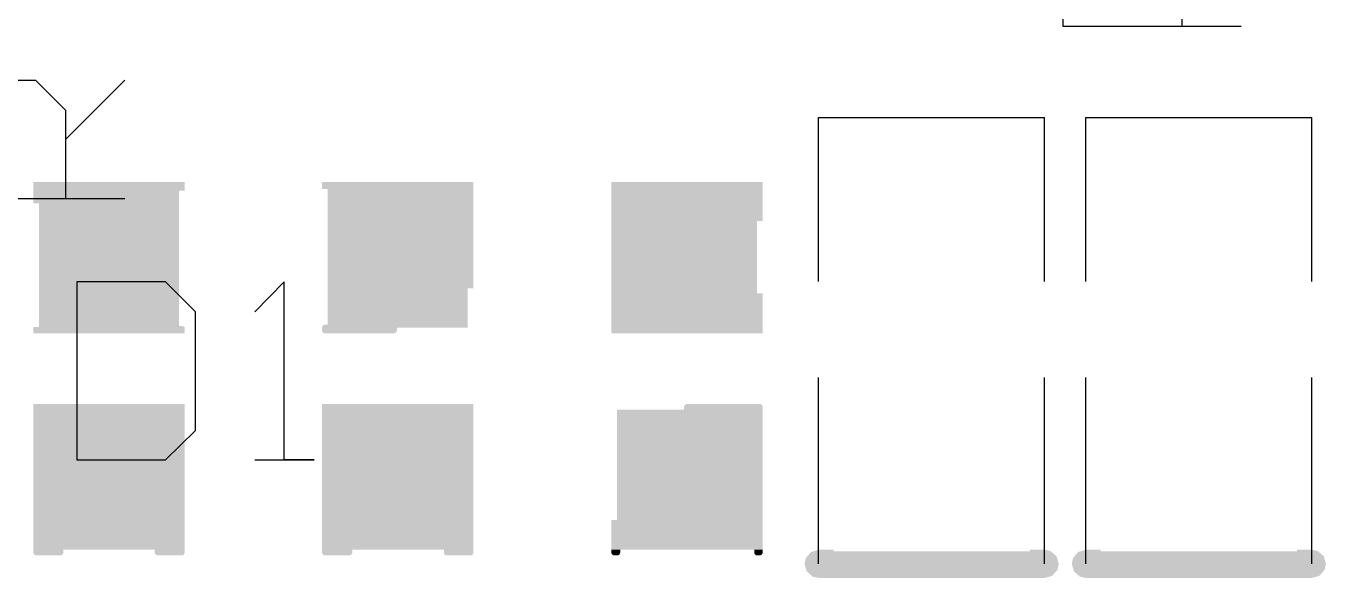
# Model space of a CAD drawing. Extents: x 0 to 3.48, y -0.08 to 2.34.
# Drawn here: x 1.0129 to 1.243, y 0.239 to 0.3367 of the extents above; entities that cross this region are included whole.
import ezdxf

# ---------------------------------------------------------------- set-up
doc = ezdxf.new("R2010")
doc.units = 0
doc.layers.add('GBS', color=7, linetype='Continuous')
doc.layers.add('GTO', color=7, linetype='Continuous')

msp = doc.modelspace()

# ---------------------------------------------------------------- linework, layer by layer
at = {"layer": 'GBS'}
for points in [[(1.0142, 0.30759), (1.0142, 0.3091), (1.041, 0.30759), (1.041, 0.3091)], [(1.01421, 0.3091), (1.01421, 0.3091), (1.041, 0.3091), (1.01421, 0.3091)], [(1.0653, 0.30785), (1.0653, 0.3091), (1.0921, 0.30785), (1.0921, 0.3091)], [(1.06531, 0.3091), (1.06531, 0.3091), (1.0921, 0.3091), (1.06531, 0.3091)], [(1.1165, 0.30219), (1.1165, 0.3091), (1.1433, 0.30219), (1.1433, 0.3091)], [(1.11651, 0.3091), (1.11651, 0.3091), (1.1433, 0.3091), (1.11651, 0.3091)], [(1.0142, 0.30758), (1.0142, 0.30759), (1.041, 0.30758), (1.041, 0.30759)], [(1.0142, 0.30757), (1.0142, 0.30758), (1.04, 0.30757), (1.04001, 0.30758)], [(1.0142, 0.30758), (1.0142, 0.30758), (1.04001, 0.30758), (1.041, 0.30758)], [(1.0142, 0.3053), (1.0142, 0.30757), (1.04, 0.3053), (1.04, 0.30757)], [(1.0663, 0.30784), (1.06629, 0.30785), (1.0921, 0.30784), (1.0921, 0.30785)], [(1.0663, 0.29025), (1.0663, 0.30784), (1.0921, 0.29025), (1.0921, 0.30784)], [(1.0152, 0.30529), (1.01519, 0.3053), (1.04, 0.30529), (1.04, 0.3053)], [(1.0152, 0.28371), (1.0152, 0.30529), (1.04, 0.28371), (1.04, 0.30529)], [(1.1165, 0.30218), (1.1165, 0.30219), (1.1423, 0.30218), (1.14231, 0.30219)], [(1.1165, 0.30219), (1.1165, 0.30219), (1.14231, 0.30219), (1.1433, 0.30219)], [(1.1165, 0.28939), (1.1165, 0.30218), (1.1423, 0.28939), (1.1423, 0.30218)], [(1.0663, 0.29024), (1.0663, 0.29025), (1.0911, 0.29024), (1.09111, 0.29025)], [(1.0663, 0.29025), (1.0663, 0.29025), (1.09111, 0.29025), (1.0921, 0.29025)], [(1.0663, 0.28388), (1.0663, 0.29024), (1.0911, 0.28388), (1.0911, 0.29024)], [(1.1165, 0.28938), (1.1165, 0.28939), (1.14231, 0.28938), (1.1423, 0.28939)], [(1.1165, 0.28937), (1.1165, 0.28938), (1.1433, 0.28937), (1.1433, 0.28938)], [(1.1165, 0.28938), (1.1165, 0.28938), (1.1433, 0.28938), (1.14231, 0.28938)], [(1.1165, 0.28231), (1.1165, 0.28937), (1.1433, 0.28231), (1.1433, 0.28937)], [(1.0142, 0.28231), (1.0142, 0.28343), (1.041, 0.28231), (1.041, 0.28343)], [(1.01421, 0.28343), (1.01421, 0.28343), (1.041, 0.28343), (1.04092, 0.28343)], [(1.01421, 0.28343), (1.0144, 0.28343), (1.04092, 0.28343), (1.04087, 0.28343)], [(1.01519, 0.28343), (1.01519, 0.28343), (1.04087, 0.28343), (1.04086, 0.28343)], [(1.0152, 0.28363), (1.0152, 0.28371), (1.04002, 0.28363), (1.04, 0.28371)], [(1.0152, 0.28362), (1.0152, 0.28363), (1.04049, 0.28362), (1.04044, 0.28363)], [(1.0152, 0.28363), (1.0152, 0.28363), (1.04003, 0.28363), (1.04002, 0.28363)], [(1.0152, 0.28361), (1.0152, 0.28362), (1.04059, 0.28361), (1.04054, 0.28362)], [(1.0152, 0.28362), (1.0152, 0.28362), (1.04054, 0.28362), (1.04049, 0.28362)], [(1.0152, 0.28359), (1.0152, 0.28361), (1.04063, 0.28359), (1.04059, 0.28361)], [(1.0152, 0.28357), (1.0152, 0.28359), (1.04068, 0.28357), (1.04063, 0.28359)], [(1.0152, 0.28355), (1.0152, 0.28357), (1.04072, 0.28355), (1.04068, 0.28357)], [(1.0152, 0.28352), (1.0152, 0.28355), (1.04076, 0.28352), (1.04072, 0.28355)], [(1.0152, 0.28349), (1.0152, 0.28352), (1.0408, 0.28349), (1.04076, 0.28352)], [(1.0152, 0.28346), (1.0152, 0.28349), (1.04084, 0.28346), (1.0408, 0.28349)], [(1.0152, 0.28344), (1.0152, 0.28346), (1.04086, 0.28344), (1.04084, 0.28346)], [(1.0152, 0.28343), (1.0152, 0.28344), (1.04086, 0.28343), (1.04086, 0.28344)], [(1.0653, 0.28332), (1.06531, 0.28337), (1.0911, 0.28332), (1.0911, 0.28337)], [(1.0653, 0.2833), (1.0653, 0.28332), (1.0911, 0.2833), (1.0911, 0.28332)], [(1.0653, 0.28327), (1.0653, 0.2833), (1.07855, 0.28327), (1.07857, 0.2833)], [(1.0653, 0.2833), (1.0653, 0.2833), (1.07857, 0.2833), (1.07858, 0.2833)], [(1.0653, 0.2833), (1.0653, 0.2833), (1.07858, 0.2833), (1.0911, 0.2833)], [(1.0653, 0.28326), (1.0653, 0.28327), (1.07855, 0.28326), (1.07855, 0.28327)], [(1.0653, 0.28286), (1.0653, 0.28326), (1.07855, 0.28286), (1.07855, 0.28326)], [(1.06531, 0.28337), (1.06532, 0.28341), (1.0911, 0.28337), (1.0911, 0.28341)], [(1.06532, 0.28341), (1.06534, 0.28346), (1.0911, 0.28341), (1.0911, 0.28346)], [(1.06534, 0.28346), (1.06535, 0.28351), (1.0911, 0.28346), (1.0911, 0.28351)], [(1.06535, 0.28351), (1.06538, 0.28355), (1.0911, 0.28351), (1.0911, 0.28355)], [(1.06538, 0.28355), (1.0654, 0.28359), (1.0911, 0.28355), (1.0911, 0.28359)], [(1.0654, 0.28359), (1.06543, 0.28363), (1.0911, 0.28359), (1.0911, 0.28363)], [(1.06543, 0.28363), (1.06547, 0.28367), (1.0911, 0.28363), (1.0911, 0.28367)], [(1.06547, 0.28367), (1.0655, 0.2837), (1.0911, 0.28367), (1.0911, 0.2837)], [(1.0655, 0.2837), (1.06554, 0.28373), (1.0911, 0.2837), (1.0911, 0.28373)], [(1.06554, 0.28373), (1.06558, 0.28376), (1.0911, 0.28373), (1.0911, 0.28376)], [(1.06558, 0.28376), (1.06563, 0.28378), (1.0911, 0.28376), (1.0911, 0.28378)], [(1.06563, 0.28378), (1.06567, 0.2838), (1.0911, 0.28378), (1.0911, 0.2838)], [(1.06567, 0.2838), (1.06572, 0.28381), (1.0911, 0.2838), (1.0911, 0.28381)], [(1.06572, 0.28381), (1.06577, 0.28382), (1.0911, 0.28381), (1.0911, 0.28382)], [(1.06577, 0.28382), (1.06581, 0.28383), (1.0911, 0.28382), (1.0911, 0.28383)], [(1.06587, 0.28383), (1.06587, 0.28383), (1.06628, 0.28383), (1.06587, 0.28383)], [(1.06628, 0.28383), (1.06629, 0.28384), (1.0911, 0.28383), (1.0911, 0.28384)], [(1.06629, 0.28384), (1.0663, 0.28387), (1.0911, 0.28384), (1.0911, 0.28387)], [(1.0663, 0.28387), (1.0663, 0.28388), (1.0911, 0.28387), (1.0911, 0.28388)], [(1.0142, 0.2823), (1.0142, 0.28231), (1.041, 0.2823), (1.041, 0.28231)], [(1.0653, 0.28281), (1.0653, 0.28286), (1.07855, 0.28281), (1.07855, 0.28286)], [(1.06531, 0.28276), (1.0653, 0.28281), (1.07854, 0.28276), (1.07855, 0.28281)], [(1.06532, 0.28272), (1.06531, 0.28276), (1.07853, 0.28272), (1.07854, 0.28276)], [(1.06534, 0.28267), (1.06532, 0.28272), (1.07852, 0.28267), (1.07853, 0.28272)], [(1.06536, 0.28262), (1.06534, 0.28267), (1.0785, 0.28262), (1.07852, 0.28267)], [(1.06538, 0.28258), (1.06536, 0.28262), (1.07848, 0.28258), (1.0785, 0.28262)], [(1.0654, 0.28254), (1.06538, 0.28258), (1.07845, 0.28254), (1.07847, 0.28258)], [(1.06538, 0.28258), (1.06538, 0.28258), (1.07847, 0.28258), (1.07848, 0.28258)], [(1.06543, 0.2825), (1.0654, 0.28254), (1.07842, 0.2825), (1.07845, 0.28254)], [(1.06547, 0.28246), (1.06543, 0.2825), (1.07839, 0.28246), (1.07842, 0.2825)], [(1.0655, 0.28243), (1.06547, 0.28246), (1.07835, 0.28243), (1.07839, 0.28246)], [(1.06554, 0.2824), (1.0655, 0.28243), (1.07831, 0.2824), (1.07835, 0.28243)], [(1.06558, 0.28238), (1.06554, 0.2824), (1.07827, 0.28238), (1.07831, 0.2824)], [(1.06563, 0.28235), (1.06558, 0.28238), (1.07823, 0.28235), (1.07827, 0.28238)], [(1.06567, 0.28233), (1.06563, 0.28235), (1.07818, 0.28233), (1.07822, 0.28235)], [(1.06563, 0.28235), (1.06563, 0.28235), (1.07822, 0.28235), (1.07823, 0.28235)], [(1.06572, 0.28232), (1.06567, 0.28233), (1.07813, 0.28232), (1.07818, 0.28233)], [(1.06577, 0.28231), (1.06572, 0.28232), (1.07808, 0.28231), (1.07813, 0.28232)], [(1.06582, 0.2823), (1.06577, 0.28231), (1.07804, 0.2823), (1.07808, 0.28231)], [(1.06587, 0.2823), (1.06582, 0.2823), (1.07799, 0.2823), (1.07804, 0.2823)], [(1.1165, 0.2823), (1.1165, 0.28231), (1.1433, 0.2823), (1.1433, 0.28231)], [(1.0142, 0.244), (1.0142, 0.2698), (1.041, 0.244), (1.041, 0.2698)], [(1.01421, 0.2698), (1.01421, 0.2698), (1.041, 0.2698), (1.01421, 0.2698)], [(1.0653, 0.244), (1.0653, 0.2698), (1.0921, 0.244), (1.0921, 0.2698)], [(1.06531, 0.2698), (1.06531, 0.2698), (1.0921, 0.2698), (1.06531, 0.2698)], [(1.12938, 0.26924), (1.12939, 0.26928), (1.1433, 0.26924), (1.1433, 0.26928)], [(1.12938, 0.26881), (1.12938, 0.26924), (1.1433, 0.26881), (1.1433, 0.26924)], [(1.12939, 0.26934), (1.1294, 0.26938), (1.14329, 0.26934), (1.14328, 0.26938)], [(1.12939, 0.26933), (1.12939, 0.26934), (1.14329, 0.26933), (1.14329, 0.26934)], [(1.12939, 0.26929), (1.12939, 0.26933), (1.1433, 0.26929), (1.14329, 0.26933)], [(1.12939, 0.26928), (1.12939, 0.26929), (1.1433, 0.26928), (1.1433, 0.26929)], [(1.1294, 0.26938), (1.12942, 0.26943), (1.14328, 0.26938), (1.14327, 0.26943)], [(1.12942, 0.26943), (1.12944, 0.26947), (1.14327, 0.26943), (1.14325, 0.26947)], [(1.12944, 0.26948), (1.12946, 0.26952), (1.14325, 0.26948), (1.14323, 0.26952)], [(1.12944, 0.26947), (1.12944, 0.26948), (1.14325, 0.26947), (1.14325, 0.26948)], [(1.12946, 0.26952), (1.12948, 0.26956), (1.14323, 0.26952), (1.1432, 0.26956)], [(1.12949, 0.26956), (1.12951, 0.2696), (1.1432, 0.26956), (1.14317, 0.2696)], [(1.12952, 0.2696), (1.12955, 0.26963), (1.14317, 0.2696), (1.14314, 0.26963)], [(1.12955, 0.26964), (1.12958, 0.26967), (1.14314, 0.26964), (1.1431, 0.26967)], [(1.12955, 0.26963), (1.12955, 0.26964), (1.14314, 0.26963), (1.14314, 0.26964)], [(1.12958, 0.26967), (1.12962, 0.2697), (1.1431, 0.26967), (1.14306, 0.2697)], [(1.12962, 0.2697), (1.12966, 0.26972), (1.14306, 0.2697), (1.14302, 0.26972)], [(1.12966, 0.26972), (1.12967, 0.26973), (1.14302, 0.26972), (1.14302, 0.26973)], [(1.12967, 0.26973), (1.12971, 0.26975), (1.14302, 0.26973), (1.14298, 0.26975)], [(1.12971, 0.26975), (1.12975, 0.26977), (1.14298, 0.26975), (1.14293, 0.26977)], [(1.12975, 0.26977), (1.1298, 0.26978), (1.14293, 0.26977), (1.14289, 0.26978)], [(1.1298, 0.26978), (1.12985, 0.26979), (1.14288, 0.26978), (1.14284, 0.26979)], [(1.1298, 0.26978), (1.1298, 0.26978), (1.14289, 0.26978), (1.14288, 0.26978)], [(1.12985, 0.26979), (1.1299, 0.2698), (1.14284, 0.26979), (1.14279, 0.2698)], [(1.1299, 0.2698), (1.1299, 0.2698), (1.14279, 0.2698), (1.14278, 0.2698)], [(1.1299, 0.2698), (1.12995, 0.2698), (1.14278, 0.2698), (1.14274, 0.2698)], [(1.1175, 0.24927), (1.1175, 0.2688), (1.1433, 0.24927), (1.1433, 0.2688)], [(1.12938, 0.2688), (1.12938, 0.26881), (1.1433, 0.2688), (1.1433, 0.26881)], [(1.1165, 0.24925), (1.11651, 0.24926), (1.1433, 0.24925), (1.1433, 0.24926)], [(1.1165, 0.244), (1.1165, 0.24925), (1.1433, 0.244), (1.1433, 0.24925)], [(1.11749, 0.24926), (1.1175, 0.24927), (1.1433, 0.24926), (1.1433, 0.24927)], [(1.0142, 0.24399), (1.0142, 0.244), (1.01953, 0.24399), (1.01954, 0.244)], [(1.0142, 0.244), (1.0142, 0.244), (1.01954, 0.244), (1.03566, 0.244)], [(1.0142, 0.24356), (1.0142, 0.24399), (1.01953, 0.24356), (1.01953, 0.24399)], [(1.03566, 0.24399), (1.03566, 0.244), (1.041, 0.24399), (1.041, 0.244)], [(1.03567, 0.24356), (1.03566, 0.24399), (1.041, 0.24356), (1.041, 0.24399)], [(1.0653, 0.24399), (1.0653, 0.244), (1.07065, 0.24399), (1.07066, 0.244)], [(1.0653, 0.244), (1.0653, 0.244), (1.07066, 0.244), (1.08686, 0.244)], [(1.0653, 0.24356), (1.0653, 0.24399), (1.07065, 0.24356), (1.07065, 0.24399)], [(1.08687, 0.24399), (1.08686, 0.244), (1.0921, 0.24399), (1.0921, 0.244)], [(1.08687, 0.24356), (1.08687, 0.24399), (1.0921, 0.24356), (1.0921, 0.24399)], [(1.1165, 0.24399), (1.1165, 0.244), (1.11808, 0.24399), (1.11809, 0.244)], [(1.1165, 0.244), (1.1165, 0.244), (1.11809, 0.244), (1.14178, 0.244)], [(1.1165, 0.24356), (1.1165, 0.24399), (1.11808, 0.24356), (1.11808, 0.24399)], [(1.14179, 0.24399), (1.14178, 0.244), (1.1433, 0.24399), (1.1433, 0.244)], [(1.14179, 0.24356), (1.14179, 0.24399), (1.1433, 0.24356), (1.1433, 0.24399)], [(1.0142, 0.24351), (1.0142, 0.24356), (1.01953, 0.24351), (1.01953, 0.24356)], [(1.01421, 0.24347), (1.0142, 0.24351), (1.01952, 0.24347), (1.01953, 0.24351)], [(1.01421, 0.24346), (1.01421, 0.24347), (1.01952, 0.24346), (1.01952, 0.24347)], [(1.01422, 0.24342), (1.01421, 0.24346), (1.01951, 0.24342), (1.01952, 0.24346)], [(1.01424, 0.24337), (1.01422, 0.24342), (1.0195, 0.24337), (1.01951, 0.24342)], [(1.01425, 0.24333), (1.01424, 0.24337), (1.01948, 0.24333), (1.01949, 0.24337)], [(1.01424, 0.24337), (1.01424, 0.24337), (1.01949, 0.24337), (1.0195, 0.24337)], [(1.01426, 0.24332), (1.01425, 0.24333), (1.01948, 0.24332), (1.01948, 0.24333)], [(1.01428, 0.24328), (1.01426, 0.24332), (1.01945, 0.24328), (1.01948, 0.24332)], [(1.0143, 0.24324), (1.01428, 0.24328), (1.01943, 0.24324), (1.01945, 0.24328)], [(1.01433, 0.2432), (1.0143, 0.24324), (1.0194, 0.2432), (1.01943, 0.24324)], [(1.01437, 0.24317), (1.01433, 0.2432), (1.01936, 0.24317), (1.0194, 0.2432)], [(1.01437, 0.24316), (1.01437, 0.24317), (1.01936, 0.24316), (1.01936, 0.24317)], [(1.0144, 0.24313), (1.01437, 0.24316), (1.01933, 0.24313), (1.01936, 0.24316)], [(1.01444, 0.2431), (1.0144, 0.24313), (1.01929, 0.2431), (1.01933, 0.24313)], [(1.01448, 0.24308), (1.01444, 0.2431), (1.01925, 0.24308), (1.01929, 0.2431)], [(1.01453, 0.24305), (1.01448, 0.24308), (1.0192, 0.24305), (1.01925, 0.24308)], [(1.01457, 0.24303), (1.01453, 0.24305), (1.01916, 0.24303), (1.0192, 0.24305)], [(1.01462, 0.24302), (1.01457, 0.24303), (1.01911, 0.24302), (1.01916, 0.24303)], [(1.01467, 0.24301), (1.01462, 0.24302), (1.01906, 0.24301), (1.01911, 0.24302)], [(1.01472, 0.243), (1.01467, 0.24301), (1.01902, 0.243), (1.01906, 0.24301)], [(1.01476, 0.243), (1.01472, 0.243), (1.01897, 0.243), (1.01901, 0.243)], [(1.01472, 0.243), (1.01472, 0.243), (1.01901, 0.243), (1.01902, 0.243)], [(1.03567, 0.24351), (1.03567, 0.24356), (1.041, 0.24351), (1.041, 0.24356)], [(1.03567, 0.24347), (1.03567, 0.24351), (1.04099, 0.24347), (1.041, 0.24351)], [(1.03567, 0.24346), (1.03567, 0.24347), (1.04099, 0.24346), (1.04099, 0.24347)], [(1.03568, 0.24342), (1.03567, 0.24346), (1.04098, 0.24342), (1.04099, 0.24346)], [(1.0357, 0.24337), (1.03568, 0.24342), (1.04097, 0.24337), (1.04098, 0.24342)], [(1.03572, 0.24333), (1.0357, 0.24337), (1.04095, 0.24333), (1.04097, 0.24337)], [(1.03572, 0.24332), (1.03572, 0.24333), (1.04095, 0.24332), (1.04095, 0.24333)], [(1.03574, 0.24328), (1.03572, 0.24332), (1.04093, 0.24328), (1.04095, 0.24332)], [(1.03577, 0.24324), (1.03574, 0.24328), (1.0409, 0.24324), (1.04093, 0.24328)], [(1.0358, 0.2432), (1.03577, 0.24324), (1.04087, 0.2432), (1.0409, 0.24324)], [(1.03583, 0.24317), (1.0358, 0.2432), (1.04084, 0.24317), (1.04087, 0.2432)], [(1.03583, 0.24316), (1.03583, 0.24317), (1.04084, 0.24316), (1.04084, 0.24317)], [(1.03587, 0.24313), (1.03583, 0.24316), (1.0408, 0.24313), (1.04084, 0.24316)], [(1.0359, 0.2431), (1.03587, 0.24313), (1.04076, 0.2431), (1.0408, 0.24313)], [(1.03595, 0.24308), (1.03591, 0.2431), (1.04072, 0.24308), (1.04076, 0.2431)], [(1.03599, 0.24305), (1.03595, 0.24308), (1.04068, 0.24305), (1.04072, 0.24308)], [(1.03603, 0.24303), (1.03599, 0.24305), (1.04063, 0.24303), (1.04068, 0.24305)], [(1.03608, 0.24302), (1.03604, 0.24303), (1.04059, 0.24302), (1.04063, 0.24303)], [(1.03613, 0.24301), (1.03608, 0.24302), (1.04054, 0.24301), (1.04058, 0.24302)], [(1.03608, 0.24302), (1.03608, 0.24302), (1.04058, 0.24302), (1.04059, 0.24302)], [(1.03618, 0.243), (1.03613, 0.24301), (1.04049, 0.243), (1.04054, 0.24301)], [(1.03623, 0.243), (1.03618, 0.243), (1.04044, 0.243), (1.04049, 0.243)], [(1.0653, 0.24351), (1.0653, 0.24356), (1.07065, 0.24351), (1.07065, 0.24356)], [(1.06531, 0.24347), (1.0653, 0.24351), (1.07064, 0.24347), (1.07065, 0.24351)], [(1.06531, 0.24346), (1.06531, 0.24347), (1.07064, 0.24346), (1.07064, 0.24347)], [(1.06532, 0.24342), (1.06531, 0.24346), (1.07063, 0.24342), (1.07064, 0.24346)], [(1.06534, 0.24337), (1.06532, 0.24342), (1.07062, 0.24337), (1.07063, 0.24342)], [(1.06535, 0.24333), (1.06534, 0.24337), (1.0706, 0.24333), (1.07062, 0.24337)], [(1.06536, 0.24332), (1.06535, 0.24333), (1.0706, 0.24332), (1.0706, 0.24333)], [(1.06538, 0.24328), (1.06536, 0.24332), (1.07058, 0.24328), (1.0706, 0.24332)], [(1.0654, 0.24324), (1.06538, 0.24328), (1.07055, 0.24324), (1.07058, 0.24328)], [(1.06543, 0.2432), (1.0654, 0.24324), (1.07052, 0.2432), (1.07055, 0.24324)], [(1.06547, 0.24317), (1.06543, 0.2432), (1.07049, 0.24317), (1.07052, 0.2432)], [(1.06547, 0.24316), (1.06547, 0.24317), (1.07049, 0.24316), (1.07049, 0.24317)], [(1.0655, 0.24313), (1.06547, 0.24316), (1.07045, 0.24313), (1.07049, 0.24316)], [(1.06554, 0.2431), (1.0655, 0.24313), (1.07041, 0.2431), (1.07045, 0.24313)], [(1.06558, 0.24308), (1.06554, 0.2431), (1.07037, 0.24308), (1.07041, 0.2431)], [(1.06563, 0.24305), (1.06558, 0.24308), (1.07033, 0.24305), (1.07037, 0.24308)], [(1.06567, 0.24303), (1.06563, 0.24305), (1.07028, 0.24303), (1.07033, 0.24305)], [(1.06572, 0.24302), (1.06567, 0.24303), (1.07024, 0.24302), (1.07028, 0.24303)], [(1.06577, 0.24301), (1.06572, 0.24302), (1.07019, 0.24301), (1.07023, 0.24302)], [(1.06572, 0.24302), (1.06572, 0.24302), (1.07023, 0.24302), (1.07024, 0.24302)], [(1.06582, 0.243), (1.06577, 0.24301), (1.07014, 0.243), (1.07019, 0.24301)], [(1.06586, 0.243), (1.06582, 0.243), (1.07009, 0.243), (1.07014, 0.243)], [(1.08687, 0.24351), (1.08687, 0.24356), (1.0921, 0.24351), (1.0921, 0.24356)], [(1.08688, 0.24347), (1.08687, 0.24351), (1.09209, 0.24347), (1.0921, 0.24351)], [(1.08688, 0.24346), (1.08688, 0.24347), (1.09209, 0.24346), (1.09209, 0.24347)], [(1.08689, 0.24342), (1.08688, 0.24346), (1.09208, 0.24342), (1.09209, 0.24346)], [(1.0869, 0.24337), (1.08689, 0.24342), (1.09207, 0.24337), (1.09208, 0.24342)], [(1.08692, 0.24333), (1.0869, 0.24337), (1.09205, 0.24333), (1.09207, 0.24337)], [(1.08692, 0.24332), (1.08692, 0.24333), (1.09205, 0.24332), (1.09205, 0.24333)], [(1.08694, 0.24328), (1.08692, 0.24332), (1.09203, 0.24328), (1.09205, 0.24332)], [(1.08697, 0.24324), (1.08694, 0.24328), (1.092, 0.24324), (1.09203, 0.24328)], [(1.087, 0.2432), (1.08697, 0.24324), (1.09197, 0.2432), (1.092, 0.24324)], [(1.08703, 0.24317), (1.087, 0.2432), (1.09194, 0.24317), (1.09197, 0.2432)], [(1.08703, 0.24316), (1.08703, 0.24317), (1.09194, 0.24316), (1.09194, 0.24317)], [(1.08707, 0.24313), (1.08703, 0.24316), (1.0919, 0.24313), (1.09194, 0.24316)], [(1.08711, 0.2431), (1.08707, 0.24313), (1.09186, 0.2431), (1.0919, 0.24313)], [(1.08715, 0.24308), (1.08711, 0.2431), (1.09182, 0.24308), (1.09186, 0.2431)], [(1.08719, 0.24305), (1.08715, 0.24308), (1.09178, 0.24305), (1.09182, 0.24308)], [(1.08724, 0.24303), (1.08719, 0.24305), (1.09173, 0.24303), (1.09178, 0.24305)], [(1.08728, 0.24302), (1.08724, 0.24303), (1.09169, 0.24302), (1.09173, 0.24303)], [(1.08729, 0.24302), (1.08728, 0.24302), (1.09168, 0.24302), (1.09169, 0.24302)], [(1.08733, 0.24301), (1.08729, 0.24302), (1.09164, 0.24301), (1.09168, 0.24302)], [(1.08738, 0.243), (1.08733, 0.24301), (1.09159, 0.243), (1.09164, 0.24301)], [(1.08743, 0.243), (1.08739, 0.243), (1.09154, 0.243), (1.09159, 0.243)], [(1.1165, 0.24351), (1.1165, 0.24356), (1.11808, 0.24351), (1.11808, 0.24356)], [(1.11651, 0.24346), (1.1165, 0.24351), (1.11808, 0.24346), (1.11808, 0.24351)], [(1.11652, 0.24342), (1.11651, 0.24346), (1.11806, 0.24342), (1.11807, 0.24346)], [(1.11651, 0.24346), (1.11651, 0.24346), (1.11807, 0.24346), (1.11808, 0.24346)], [(1.11652, 0.24341), (1.11652, 0.24342), (1.11806, 0.24341), (1.11806, 0.24342)], [(1.11654, 0.24337), (1.11652, 0.24341), (1.11805, 0.24337), (1.11806, 0.24341)], [(1.11654, 0.24336), (1.11654, 0.24337), (1.11805, 0.24336), (1.11805, 0.24337)], [(1.11656, 0.24332), (1.11654, 0.24336), (1.11803, 0.24332), (1.11805, 0.24336)], [(1.11658, 0.24328), (1.11656, 0.24332), (1.11801, 0.24328), (1.11803, 0.24332)], [(1.1166, 0.24324), (1.11658, 0.24328), (1.11798, 0.24324), (1.11801, 0.24328)], [(1.11663, 0.2432), (1.11661, 0.24324), (1.11795, 0.2432), (1.11798, 0.24324)], [(1.11667, 0.24316), (1.11664, 0.2432), (1.11792, 0.24316), (1.11795, 0.2432)], [(1.1167, 0.24313), (1.11667, 0.24316), (1.11788, 0.24313), (1.11791, 0.24316)], [(1.11667, 0.24316), (1.11667, 0.24316), (1.11791, 0.24316), (1.11792, 0.24316)], [(1.11674, 0.2431), (1.11671, 0.24313), (1.11784, 0.2431), (1.11788, 0.24313)], [(1.11678, 0.24308), (1.11675, 0.2431), (1.1178, 0.24308), (1.11784, 0.2431)], [(1.11679, 0.24307), (1.11678, 0.24308), (1.1178, 0.24307), (1.1178, 0.24308)], [(1.11683, 0.24305), (1.11679, 0.24307), (1.11776, 0.24305), (1.1178, 0.24307)], [(1.11687, 0.24303), (1.11683, 0.24305), (1.11771, 0.24303), (1.11775, 0.24305)], [(1.11683, 0.24305), (1.11683, 0.24305), (1.11775, 0.24305), (1.11776, 0.24305)], [(1.11692, 0.24302), (1.11688, 0.24303), (1.11767, 0.24302), (1.11771, 0.24303)], [(1.11693, 0.24302), (1.11692, 0.24302), (1.11766, 0.24302), (1.11767, 0.24302)], [(1.11697, 0.24301), (1.11693, 0.24302), (1.11762, 0.24301), (1.11766, 0.24302)], [(1.11702, 0.243), (1.11697, 0.24301), (1.11757, 0.243), (1.11761, 0.24301)], [(1.11697, 0.24301), (1.11697, 0.24301), (1.11761, 0.24301), (1.11762, 0.24301)], [(1.11707, 0.243), (1.11702, 0.243), (1.11752, 0.243), (1.11756, 0.243)], [(1.11702, 0.243), (1.11702, 0.243), (1.11756, 0.243), (1.11757, 0.243)], [(1.14179, 0.24351), (1.14179, 0.24356), (1.1433, 0.24351), (1.1433, 0.24356)], [(1.1418, 0.24347), (1.14179, 0.24351), (1.14329, 0.24347), (1.1433, 0.24351)], [(1.1418, 0.24346), (1.1418, 0.24347), (1.14329, 0.24346), (1.14329, 0.24347)], [(1.14181, 0.24342), (1.1418, 0.24346), (1.14328, 0.24342), (1.14329, 0.24346)], [(1.14182, 0.24337), (1.14181, 0.24342), (1.14327, 0.24337), (1.14328, 0.24342)], [(1.14184, 0.24333), (1.14182, 0.24337), (1.14325, 0.24333), (1.14327, 0.24337)], [(1.14184, 0.24332), (1.14184, 0.24333), (1.14325, 0.24332), (1.14325, 0.24333)], [(1.14186, 0.24328), (1.14184, 0.24332), (1.14323, 0.24328), (1.14325, 0.24332)], [(1.14189, 0.24324), (1.14186, 0.24328), (1.1432, 0.24324), (1.14323, 0.24328)], [(1.14192, 0.2432), (1.14189, 0.24324), (1.14317, 0.2432), (1.1432, 0.24324)], [(1.14195, 0.24317), (1.14192, 0.2432), (1.14314, 0.24317), (1.14317, 0.2432)], [(1.14195, 0.24316), (1.14195, 0.24317), (1.14314, 0.24316), (1.14314, 0.24317)], [(1.14199, 0.24313), (1.14195, 0.24316), (1.1431, 0.24313), (1.14314, 0.24316)], [(1.14203, 0.2431), (1.14199, 0.24313), (1.14306, 0.2431), (1.1431, 0.24313)], [(1.14207, 0.24308), (1.14203, 0.2431), (1.14302, 0.24308), (1.14306, 0.2431)], [(1.14211, 0.24305), (1.14207, 0.24308), (1.14298, 0.24305), (1.14302, 0.24308)], [(1.14216, 0.24303), (1.14211, 0.24305), (1.14293, 0.24303), (1.14298, 0.24305)], [(1.1422, 0.24302), (1.14216, 0.24303), (1.14289, 0.24302), (1.14293, 0.24303)], [(1.14221, 0.24302), (1.1422, 0.24302), (1.14288, 0.24302), (1.14289, 0.24302)], [(1.14225, 0.24301), (1.14221, 0.24302), (1.14284, 0.24301), (1.14288, 0.24302)], [(1.1423, 0.243), (1.14225, 0.24301), (1.14279, 0.243), (1.14284, 0.24301)], [(1.14235, 0.243), (1.14231, 0.243), (1.14274, 0.243), (1.14279, 0.243)]]:
    msp.add_solid(points, dxfattribs=at)
at = {"layer": 'GTO'}
for points in [[(1.228, 0.3366), (1.1965, 0.3366), (1.1965, 0.3524), (1.2018, 0.3576), (1.2123, 0.3576), (1.2175, 0.3524), (1.2175, 0.3366)], [(1.0304, 0.3061), (0.9989, 0.3061), (0.9989, 0.3218), (1.0042, 0.3271), (1.0146, 0.3271), (1.0199, 0.3218), (1.0199, 0.3061)], [(1.0199, 0.3166), (1.0304, 0.3271)], [(1.1532, 0.2915), (1.1532, 0.3205)], [(1.1532, 0.3205), (1.1932, 0.3205)], [(1.1932, 0.2915), (1.1932, 0.3205)], [(1.2005, 0.3205), (1.2405, 0.3205)], [(1.2005, 0.2915), (1.2005, 0.3205)], [(1.2405, 0.2915), (1.2405, 0.3205)], [(1.0219, 0.2914), (1.0219, 0.2599), (1.0376, 0.2599), (1.0429, 0.2651), (1.0429, 0.2861), (1.0376, 0.2914), (1.0219, 0.2914)], [(1.0534, 0.2599), (1.0639, 0.2599), (1.0586, 0.2599), (1.0586, 0.2914), (1.0534, 0.2861)], [(1.1532, 0.2415), (1.1532, 0.2745)], [(1.1932, 0.2415), (1.1932, 0.2745)], [(1.2005, 0.2415), (1.2005, 0.2745)], [(1.2405, 0.2415), (1.2405, 0.2745)]]:
    msp.add_lwpolyline(points, dxfattribs=at)
for points in [[(1.15229, 0.24373), (1.1532, 0.244), (1.15583, 0.24373), (1.15583, 0.244)], [(1.1532, 0.244), (1.1532, 0.244), (1.15583, 0.244), (1.1532, 0.244)], [(1.19058, 0.24377), (1.19058, 0.244), (1.19426, 0.24377), (1.1932, 0.244)], [(1.19959, 0.24373), (1.2005, 0.244), (1.20313, 0.24373), (1.20313, 0.244)], [(1.2005, 0.244), (1.2005, 0.244), (1.20313, 0.244), (1.2005, 0.244)], [(1.23788, 0.24377), (1.23788, 0.244), (1.24156, 0.24377), (1.2405, 0.244)], [(1.1507, 0.2415), (1.15094, 0.24255), (1.1957, 0.2415), (1.19539, 0.24255)], [(1.15094, 0.24255), (1.15119, 0.24284), (1.19539, 0.24255), (1.19531, 0.24284)], [(1.15119, 0.24284), (1.15186, 0.24361), (1.19531, 0.24284), (1.19444, 0.24361)], [(1.15186, 0.24361), (1.15226, 0.24372), (1.19444, 0.24361), (1.1943, 0.24372)], [(1.15226, 0.24372), (1.15226, 0.24373), (1.19057, 0.24372), (1.15583, 0.24373)], [(1.19057, 0.24372), (1.19058, 0.24373), (1.1943, 0.24372), (1.1943, 0.24373)], [(1.19058, 0.24373), (1.19058, 0.24377), (1.1943, 0.24373), (1.19426, 0.24377)], [(1.198, 0.2415), (1.19824, 0.24255), (1.243, 0.2415), (1.24269, 0.24255)], [(1.19824, 0.24255), (1.19849, 0.24284), (1.24269, 0.24255), (1.24261, 0.24284)], [(1.19849, 0.24284), (1.19916, 0.24361), (1.24261, 0.24284), (1.24174, 0.24361)], [(1.19916, 0.24361), (1.19956, 0.24372), (1.24174, 0.24361), (1.2416, 0.24372)], [(1.19956, 0.24372), (1.19956, 0.24373), (1.23787, 0.24372), (1.20313, 0.24373)], [(1.23787, 0.24372), (1.23788, 0.24373), (1.2416, 0.24372), (1.2416, 0.24373)], [(1.23788, 0.24373), (1.23788, 0.24377), (1.2416, 0.24373), (1.24156, 0.24377)], [(1.15101, 0.24045), (1.1507, 0.2415), (1.19547, 0.24045), (1.1957, 0.2415)], [(1.15109, 0.24016), (1.15101, 0.24045), (1.19521, 0.24016), (1.19547, 0.24045)], [(1.15197, 0.23939), (1.15109, 0.24016), (1.19455, 0.23939), (1.19521, 0.24016)], [(1.15215, 0.23923), (1.15197, 0.23939), (1.194, 0.23923), (1.19455, 0.23939)], [(1.19831, 0.24045), (1.198, 0.2415), (1.24277, 0.24045), (1.243, 0.2415)], [(1.19839, 0.24016), (1.19831, 0.24045), (1.24252, 0.24016), (1.24277, 0.24045)], [(1.19927, 0.23939), (1.19839, 0.24016), (1.24185, 0.23939), (1.24252, 0.24016)], [(1.19945, 0.23923), (1.19927, 0.23939), (1.2413, 0.23923), (1.24185, 0.23939)], [(1.1532, 0.239), (1.15215, 0.23923), (1.1932, 0.239), (1.194, 0.23923)], [(1.2005, 0.239), (1.19945, 0.23923), (1.2405, 0.239), (1.2413, 0.23923)]]:
    msp.add_solid(points, dxfattribs=at)

doc.saveas('drawing.dxf')
